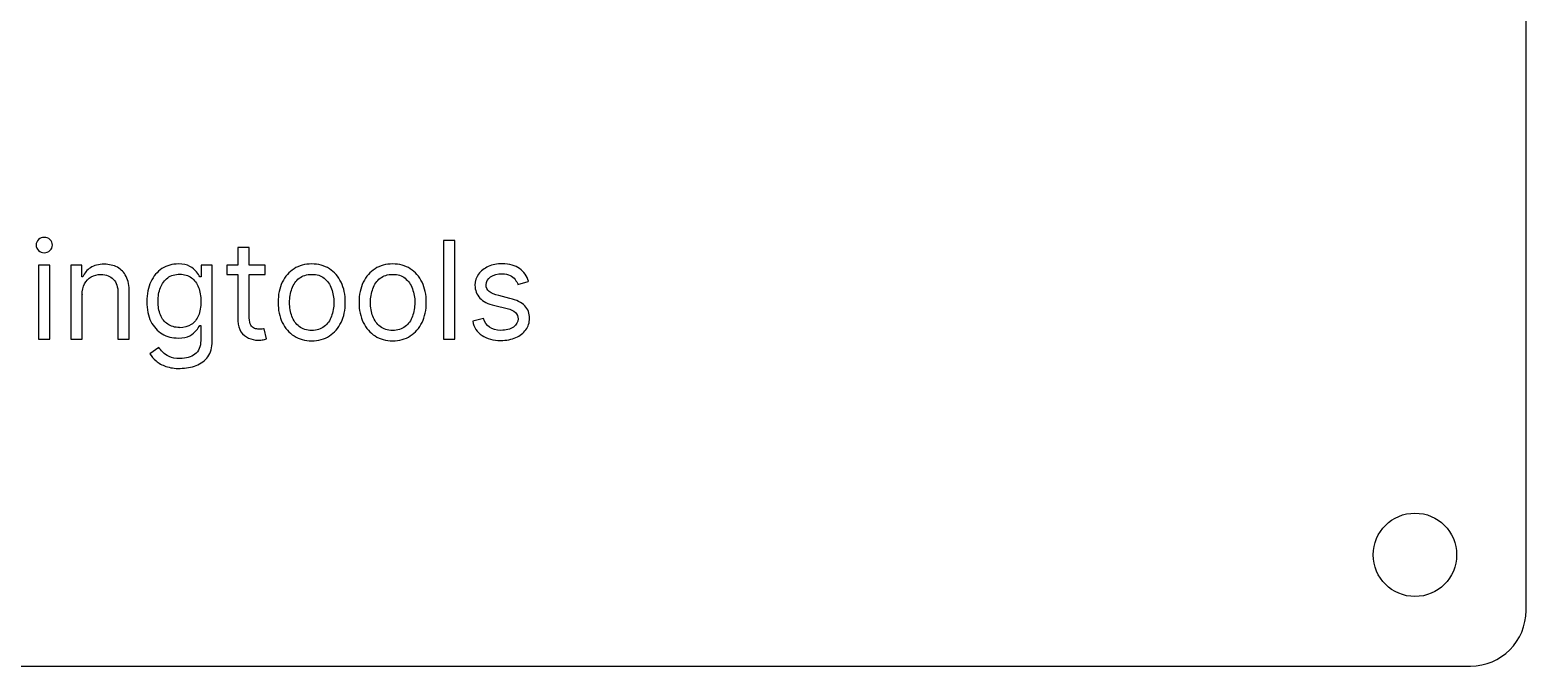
# Model space of a CAD drawing. Header units: millimetres. Extents: x -54 to 54, y -27 to 27.
# Drawn here: x 0.6 to 54.5, y -27 to -4.1 of the extents above; entities that cross this region are included whole.
import ezdxf

# ---------------------------------------------------------------- set-up
doc = ezdxf.new("R2010")
doc.units = ezdxf.units.MM
doc.header["$MEASUREMENT"] = 0
doc.layers.add('layer 1', color=7, linetype='Continuous')

msp = doc.modelspace()

# ---------------------------------------------------------------- linework, layer by layer
at = {"layer": 'layer 1', "lineweight": 25}
for points in [[(54.5, -25), (54.5, -25), (54.5, 25), (54.5, 25)], [(52.5, -27), (53.6046, -27), (54.5, -26.1045), (54.5, -25)], [(-52.5, -27), (-52.5, -27), (52.5, -27), (52.5, -27)]]:
    msp.add_open_spline(points, degree=3, dxfattribs=at)
at = {"layer": 'layer 1', "color": 242}
for points, knots in [([(1.1609, -12.1371), (1.0795, -12.1371), (1.0144, -12.1099), (0.9547, -12.0557), (0.9547, -12.0557), (0.8951, -12.0014), (0.8679, -11.9363), (0.8679, -11.8603), (0.8679, -11.8603), (0.8679, -11.7844), (0.8951, -11.7193), (0.9547, -11.6649), (0.9547, -11.6649), (1.0144, -11.6107), (1.0795, -11.5835), (1.1609, -11.5835), (1.1609, -11.5835), (1.2424, -11.5835), (1.3076, -11.6107), (1.3672, -11.6649), (1.3672, -11.6649), (1.4269, -11.7193), (1.4541, -11.7844), (1.4541, -11.8603), (1.4541, -11.8603), (1.4541, -11.9363), (1.4269, -12.0014), (1.3672, -12.0557), (1.3672, -12.0557), (1.3076, -12.1099), (1.2424, -12.1371), (1.1609, -12.1371)], [0, 0, 0, 0, 0.1111111, 0.1111111, 0.1111111, 0.1111111, 0.2222222, 0.2222222, 0.2222222, 0.2222222, 0.3333333, 0.3333333, 0.3333333, 0.3333333, 0.4444444, 0.4444444, 0.4444444, 0.4444444, 0.5555556, 0.5555556, 0.5555556, 0.5555556, 0.6666667, 0.6666667, 0.6666667, 0.6666667, 0.7777778, 0.7777778, 0.7777778, 0.7777778, 1, 1, 1, 1]), ([(15.9437, -11.6921), (15.9437, -11.6921), (15.9437, -15.2466), (15.9437, -15.2466), (15.9437, -15.2466), (15.9437, -15.2466), (15.5367, -15.2466), (15.5367, -15.2466), (15.5367, -15.2466), (15.5367, -15.2466), (15.5367, -11.6921), (15.5367, -11.6921), (15.5367, -11.6921), (15.5367, -11.6921), (15.9437, -11.6921), (15.9437, -11.6921)], [0, 0, 0, 0, 0.2, 0.2, 0.2, 0.2, 0.4, 0.4, 0.4, 0.4, 0.6, 0.6, 0.6, 0.6, 1, 1, 1, 1]), ([(9.1601, -15.2304), (9.1601, -15.2304), (9.095, -15.252), (9.0462, -15.2629), (9.0462, -15.2629), (8.9973, -15.2738), (8.9322, -15.2792), (8.8562, -15.2792), (8.8562, -15.2792), (8.7422, -15.2792), (8.6283, -15.252), (8.5143, -15.2032), (8.5143, -15.2032), (8.4058, -15.1544), (8.3136, -15.0785), (8.243, -14.9753), (8.243, -14.9753), (8.1724, -14.8776), (8.1345, -14.7474), (8.1345, -14.5899), (8.1345, -14.5899), (8.1345, -14.5899), (8.1345, -12.924), (8.1345, -12.924), (8.1345, -12.924), (8.1345, -12.924), (7.7329, -12.924), (7.7329, -12.924), (7.7329, -12.924), (7.7329, -12.924), (7.7329, -12.5766), (7.7329, -12.5766), (7.7329, -12.5766), (7.7329, -12.5766), (8.1345, -12.5766), (8.1345, -12.5766), (8.1345, -12.5766), (8.1345, -12.5766), (8.1345, -11.9417), (8.1345, -11.9417), (8.1345, -11.9417), (8.1345, -11.9417), (8.5415, -11.9417), (8.5415, -11.9417), (8.5415, -11.9417), (8.5415, -11.9417), (8.5415, -12.5766), (8.5415, -12.5766), (8.5415, -12.5766), (8.5415, -12.5766), (9.1113, -12.5766), (9.1113, -12.5766), (9.1113, -12.5766), (9.1113, -12.5766), (9.1113, -12.924), (9.1113, -12.924), (9.1113, -12.924), (9.1113, -12.924), (8.5415, -12.924), (8.5415, -12.924), (8.5415, -12.924), (8.5415, -12.924), (8.5415, -14.4815), (8.5415, -14.4815), (8.5415, -14.4815), (8.5415, -14.5953), (8.5632, -14.6822), (8.5957, -14.742), (8.5957, -14.742), (8.6283, -14.7962), (8.6717, -14.8341), (8.726, -14.8559), (8.726, -14.8559), (8.7802, -14.8722), (8.8399, -14.883), (8.8997, -14.883), (8.8997, -14.883), (8.943, -14.883), (8.9811, -14.883), (9.0082, -14.883), (9.0082, -14.883), (9.0407, -14.8776), (9.0625, -14.8722), (9.0787, -14.8667), (9.0787, -14.8667), (9.0787, -14.8667), (9.1601, -15.2358), (9.1601, -15.2358), (9.1601, -15.2358), (9.1601, -15.2358), (9.1601, -15.2304), (9.1601, -15.2304)], [0, 0, 0, 0, 0.0416667, 0.0416667, 0.0416667, 0.0416667, 0.0833333, 0.0833333, 0.0833333, 0.0833333, 0.125, 0.125, 0.125, 0.125, 0.1666667, 0.1666667, 0.1666667, 0.1666667, 0.2083333, 0.2083333, 0.2083333, 0.2083333, 0.25, 0.25, 0.25, 0.25, 0.2916667, 0.2916667, 0.2916667, 0.2916667, 0.3333333, 0.3333333, 0.3333333, 0.3333333, 0.375, 0.375, 0.375, 0.375, 0.4166667, 0.4166667, 0.4166667, 0.4166667, 0.4583333, 0.4583333, 0.4583333, 0.4583333, 0.5, 0.5, 0.5, 0.5, 0.5416667, 0.5416667, 0.5416667, 0.5416667, 0.5833333, 0.5833333, 0.5833333, 0.5833333, 0.625, 0.625, 0.625, 0.625, 0.6666667, 0.6666667, 0.6666667, 0.6666667, 0.7083333, 0.7083333, 0.7083333, 0.7083333, 0.75, 0.75, 0.75, 0.75, 0.7916667, 0.7916667, 0.7916667, 0.7916667, 0.8333333, 0.8333333, 0.8333333, 0.8333333, 0.875, 0.875, 0.875, 0.875, 0.9166667, 0.9166667, 0.9166667, 0.9166667, 1, 1, 1, 1]), ([(0.9547, -15.2466), (0.9547, -15.2466), (0.9547, -12.5821), (0.9547, -12.5821), (0.9547, -12.5821), (0.9547, -12.5821), (1.3618, -12.582), (1.3618, -12.582), (1.3618, -12.582), (1.3618, -12.582), (1.3618, -15.2466), (1.3618, -15.2466), (1.3618, -15.2466), (1.3618, -15.2466), (0.9547, -15.2466), (0.9547, -15.2466)], [0, 0, 0, 0, 0.2, 0.2, 0.2, 0.2, 0.4, 0.4, 0.4, 0.4, 0.6, 0.6, 0.6, 0.6, 1, 1, 1, 1]), ([(2.5231, -13.6403), (2.5231, -13.6403), (2.5231, -15.2466), (2.5231, -15.2466), (2.5231, -15.2466), (2.5231, -15.2466), (2.1161, -15.2466), (2.1161, -15.2466), (2.1161, -15.2466), (2.1161, -15.2466), (2.1161, -12.5821), (2.1161, -12.5821), (2.1161, -12.5821), (2.1161, -12.5821), (2.5122, -12.582), (2.5122, -12.582), (2.5122, -12.582), (2.5122, -12.582), (2.5122, -12.9999), (2.5122, -12.9999), (2.5122, -12.9999), (2.5122, -12.9999), (2.5447, -12.9999), (2.5447, -12.9999), (2.5447, -12.9999), (2.6099, -12.8643), (2.7021, -12.7557), (2.827, -12.6744), (2.827, -12.6744), (2.9517, -12.593), (3.12, -12.5496), (3.3208, -12.5496), (3.3208, -12.5496), (3.4999, -12.5496), (3.6573, -12.5875), (3.7929, -12.6581), (3.7929, -12.6581), (3.9286, -12.7341), (4.0317, -12.8426), (4.1076, -12.9891), (4.1076, -12.9891), (4.1836, -13.1357), (4.2216, -13.3256), (4.2216, -13.5535), (4.2216, -13.5535), (4.2216, -13.5535), (4.2216, -15.2468), (4.2216, -15.2468), (4.2216, -15.2468), (4.2216, -15.2468), (3.8147, -15.2466), (3.8147, -15.2466), (3.8147, -15.2466), (3.8147, -15.2466), (3.8147, -13.5806), (3.8147, -13.5806), (3.8147, -13.5806), (3.8147, -13.3689), (3.7605, -13.2061), (3.6519, -13.0922), (3.6519, -13.0922), (3.5433, -12.9728), (3.3914, -12.9185), (3.2014, -12.9185), (3.2014, -12.9185), (3.0712, -12.9185), (2.9518, -12.9457), (2.8542, -13.0054), (2.8542, -13.0054), (2.751, -13.0596), (2.6696, -13.1465), (2.61, -13.255), (2.61, -13.255), (2.5502, -13.3636), (2.5231, -13.4938), (2.5231, -13.6512), (2.5231, -13.6512), (2.5231, -13.6512), (2.5231, -13.6403), (2.5231, -13.6403)], [0, 0, 0, 0, 0.047619, 0.047619, 0.047619, 0.047619, 0.0952381, 0.0952381, 0.0952381, 0.0952381, 0.1428571, 0.1428571, 0.1428571, 0.1428571, 0.1904762, 0.1904762, 0.1904762, 0.1904762, 0.2380952, 0.2380952, 0.2380952, 0.2380952, 0.2857143, 0.2857143, 0.2857143, 0.2857143, 0.3333333, 0.3333333, 0.3333333, 0.3333333, 0.3809524, 0.3809524, 0.3809524, 0.3809524, 0.4285714, 0.4285714, 0.4285714, 0.4285714, 0.4761905, 0.4761905, 0.4761905, 0.4761905, 0.5238095, 0.5238095, 0.5238095, 0.5238095, 0.5714286, 0.5714286, 0.5714286, 0.5714286, 0.6190476, 0.6190476, 0.6190476, 0.6190476, 0.6666667, 0.6666667, 0.6666667, 0.6666667, 0.7142857, 0.7142857, 0.7142857, 0.7142857, 0.7619048, 0.7619048, 0.7619048, 0.7619048, 0.8095238, 0.8095238, 0.8095238, 0.8095238, 0.8571429, 0.8571429, 0.8571429, 0.8571429, 0.9047619, 0.9047619, 0.9047619, 0.9047619, 1, 1, 1, 1]), ([(6.0505, -16.2995), (5.8552, -16.2995), (5.6815, -16.2724), (5.5405, -16.2234), (5.5405, -16.2234), (5.3993, -16.1746), (5.2799, -16.1096), (5.1877, -16.0282), (5.1877, -16.0282), (5.0954, -15.9468), (5.0194, -15.8599), (4.9598, -15.7676), (4.9598, -15.7676), (4.9598, -15.7676), (5.2854, -15.5397), (5.2854, -15.5397), (5.2854, -15.5397), (5.3233, -15.5885), (5.3668, -15.6428), (5.4264, -15.708), (5.4264, -15.708), (5.4861, -15.7731), (5.5621, -15.8273), (5.6598, -15.8708), (5.6598, -15.8708), (5.7575, -15.9196), (5.8877, -15.9413), (6.0505, -15.9413), (6.0505, -15.9413), (6.2676, -15.9413), (6.4413, -15.8871), (6.5824, -15.7839), (6.5824, -15.7839), (6.7234, -15.6808), (6.794, -15.518), (6.794, -15.2955), (6.794, -15.2955), (6.794, -15.2955), (6.794, -14.7527), (6.794, -14.7527), (6.794, -14.7527), (6.794, -14.7527), (6.7615, -14.7529), (6.7615, -14.7529), (6.7615, -14.7529), (6.7289, -14.8017), (6.691, -14.8614), (6.6312, -14.9319), (6.6312, -14.9319), (6.577, -15.0024), (6.4956, -15.0677), (6.3979, -15.1219), (6.3979, -15.1219), (6.2949, -15.1761), (6.1591, -15.2033), (5.9854, -15.2033), (5.9854, -15.2033), (5.7684, -15.2033), (5.5784, -15.1545), (5.4047, -15.0513), (5.4047, -15.0513), (5.2312, -14.9482), (5.1009, -14.8017), (4.9977, -14.6063), (4.9977, -14.6063), (4.9001, -14.411), (4.8512, -14.1776), (4.8512, -13.8954), (4.8512, -13.8954), (4.8512, -13.6133), (4.9001, -13.3853), (4.9977, -13.1791), (4.9977, -13.1791), (5.0954, -12.9783), (5.2257, -12.8209), (5.3993, -12.707), (5.3993, -12.707), (5.5729, -12.593), (5.7684, -12.5387), (5.9908, -12.5387), (5.9908, -12.5387), (6.1645, -12.5387), (6.3002, -12.5658), (6.4033, -12.6256), (6.4033, -12.6256), (6.5064, -12.6853), (6.5824, -12.7503), (6.6366, -12.8209), (6.6366, -12.8209), (6.6909, -12.8914), (6.7343, -12.9512), (6.7669, -13), (6.7669, -13), (6.7669, -13), (6.8103, -12.9999), (6.8103, -12.9999), (6.8103, -12.9999), (6.8103, -12.9999), (6.8103, -12.5766), (6.8103, -12.5766), (6.8103, -12.5766), (6.8103, -12.5766), (7.2065, -12.5766), (7.2065, -12.5766), (7.2065, -12.5766), (7.2065, -12.5766), (7.2065, -15.3173), (7.2065, -15.3173), (7.2065, -15.3173), (7.2065, -15.5452), (7.1576, -15.7352), (7.0491, -15.8762), (7.0491, -15.8762), (6.9459, -16.0173), (6.8049, -16.1259), (6.6312, -16.191), (6.6312, -16.191), (6.4575, -16.256), (6.2622, -16.2941), (6.0505, -16.2941), (6.0505, -16.2941), (6.0505, -16.2941), (6.0505, -16.2995), (6.0505, -16.2995)], [0, 0, 0, 0, 0.03125, 0.03125, 0.03125, 0.03125, 0.0625, 0.0625, 0.0625, 0.0625, 0.09375, 0.09375, 0.09375, 0.09375, 0.125, 0.125, 0.125, 0.125, 0.15625, 0.15625, 0.15625, 0.15625, 0.1875, 0.1875, 0.1875, 0.1875, 0.21875, 0.21875, 0.21875, 0.21875, 0.25, 0.25, 0.25, 0.25, 0.28125, 0.28125, 0.28125, 0.28125, 0.3125, 0.3125, 0.3125, 0.3125, 0.34375, 0.34375, 0.34375, 0.34375, 0.375, 0.375, 0.375, 0.375, 0.40625, 0.40625, 0.40625, 0.40625, 0.4375, 0.4375, 0.4375, 0.4375, 0.46875, 0.46875, 0.46875, 0.46875, 0.5, 0.5, 0.5, 0.5, 0.53125, 0.53125, 0.53125, 0.53125, 0.5625, 0.5625, 0.5625, 0.5625, 0.59375, 0.59375, 0.59375, 0.59375, 0.625, 0.625, 0.625, 0.625, 0.65625, 0.65625, 0.65625, 0.65625, 0.6875, 0.6875, 0.6875, 0.6875, 0.71875, 0.71875, 0.71875, 0.71875, 0.75, 0.75, 0.75, 0.75, 0.78125, 0.78125, 0.78125, 0.78125, 0.8125, 0.8125, 0.8125, 0.8125, 0.84375, 0.84375, 0.84375, 0.84375, 0.875, 0.875, 0.875, 0.875, 0.90625, 0.90625, 0.90625, 0.90625, 0.9375, 0.9375, 0.9375, 0.9375, 1, 1, 1, 1]), ([(6.0343, -14.8343), (6.1971, -14.8343), (6.3382, -14.7962), (6.4522, -14.7203), (6.4522, -14.7203), (6.5661, -14.6444), (6.6529, -14.5358), (6.7126, -14.3947), (6.7126, -14.3947), (6.7724, -14.2536), (6.7995, -14.0854), (6.7995, -13.89), (6.7995, -13.89), (6.7995, -13.6947), (6.7724, -13.5265), (6.7126, -13.3798), (6.7126, -13.3798), (6.6529, -13.2333), (6.5715, -13.1194), (6.4577, -13.0326), (6.4577, -13.0326), (6.3437, -12.9512), (6.2026, -12.9077), (6.0398, -12.9077), (6.0398, -12.9077), (5.8769, -12.9077), (5.7196, -12.9512), (5.6056, -13.038), (5.6056, -13.038), (5.4916, -13.1249), (5.4047, -13.2442), (5.3451, -13.3907), (5.3451, -13.3907), (5.2854, -13.5372), (5.2582, -13.7054), (5.2582, -13.8845), (5.2582, -13.8845), (5.2582, -14.0637), (5.2854, -14.2319), (5.3451, -14.373), (5.3451, -14.373), (5.4047, -14.5142), (5.4916, -14.628), (5.6056, -14.704), (5.6056, -14.704), (5.7196, -14.7854), (5.8661, -14.8235), (6.0344, -14.8235), (6.0344, -14.8235), (6.0344, -14.8235), (6.0343, -14.8343), (6.0343, -14.8343)], [0, 0, 0, 0, 0.0714286, 0.0714286, 0.0714286, 0.0714286, 0.1428571, 0.1428571, 0.1428571, 0.1428571, 0.2142857, 0.2142857, 0.2142857, 0.2142857, 0.2857143, 0.2857143, 0.2857143, 0.2857143, 0.3571429, 0.3571429, 0.3571429, 0.3571429, 0.4285714, 0.4285714, 0.4285714, 0.4285714, 0.5, 0.5, 0.5, 0.5, 0.5714286, 0.5714286, 0.5714286, 0.5714286, 0.6428571, 0.6428571, 0.6428571, 0.6428571, 0.7142857, 0.7142857, 0.7142857, 0.7142857, 0.7857143, 0.7857143, 0.7857143, 0.7857143, 0.8571429, 0.8571429, 0.8571429, 0.8571429, 1, 1, 1, 1]), ([(10.7882, -15.3009), (10.5494, -15.3009), (10.3378, -15.2413), (10.1533, -15.1273), (10.1533, -15.1273), (9.9742, -15.0133), (9.8331, -14.8505), (9.73, -14.6443), (9.73, -14.6443), (9.6269, -14.438), (9.578, -14.1993), (9.578, -13.9225), (9.578, -13.9225), (9.578, -13.6457), (9.6269, -13.4015), (9.73, -13.1954), (9.73, -13.1954), (9.8331, -12.9891), (9.9742, -12.8263), (10.1533, -12.7124), (10.1533, -12.7124), (10.3324, -12.5984), (10.544, -12.5387), (10.7882, -12.5387), (10.7882, -12.5387), (11.0324, -12.5387), (11.2387, -12.5984), (11.4232, -12.7124), (11.4232, -12.7124), (11.6022, -12.8263), (11.7434, -12.9891), (11.8464, -13.1954), (11.8464, -13.1954), (11.9495, -13.4015), (11.9984, -13.6458), (11.9984, -13.9225), (11.9984, -13.9225), (11.9984, -14.1992), (11.9495, -14.438), (11.8464, -14.6443), (11.8464, -14.6443), (11.7434, -14.8505), (11.6022, -15.0078), (11.4232, -15.1273), (11.4232, -15.1273), (11.2441, -15.2413), (11.0324, -15.3009), (10.7882, -15.3009)], [0, 0, 0, 0, 0.0769231, 0.0769231, 0.0769231, 0.0769231, 0.1538462, 0.1538462, 0.1538462, 0.1538462, 0.2307692, 0.2307692, 0.2307692, 0.2307692, 0.3076923, 0.3076923, 0.3076923, 0.3076923, 0.3846154, 0.3846154, 0.3846154, 0.3846154, 0.4615385, 0.4615385, 0.4615385, 0.4615385, 0.5384615, 0.5384615, 0.5384615, 0.5384615, 0.6153846, 0.6153846, 0.6153846, 0.6153846, 0.6923077, 0.6923077, 0.6923077, 0.6923077, 0.7692308, 0.7692308, 0.7692308, 0.7692308, 0.8461538, 0.8461538, 0.8461538, 0.8461538, 1, 1, 1, 1]), ([(10.7882, -14.9319), (10.9727, -14.9319), (11.1192, -14.883), (11.2387, -14.7908), (11.2387, -14.7908), (11.358, -14.6985), (11.4449, -14.5737), (11.4992, -14.4218), (11.4992, -14.4218), (11.5534, -14.2698), (11.586, -14.1015), (11.586, -13.928), (11.586, -13.928), (11.586, -13.7543), (11.5589, -13.586), (11.4992, -13.4287), (11.4992, -13.4287), (11.4449, -13.2767), (11.3527, -13.1518), (11.2387, -13.0542), (11.2387, -13.0542), (11.1247, -12.9566), (10.9728, -12.9131), (10.7882, -12.9131), (10.7882, -12.9131), (10.6037, -12.9131), (10.4571, -12.9619), (10.3378, -13.0542), (10.3378, -13.0542), (10.2184, -13.1464), (10.1315, -13.2713), (10.0773, -13.4287), (10.0773, -13.4287), (10.0231, -13.5806), (9.9904, -13.7488), (9.9904, -13.928), (9.9904, -13.928), (9.9904, -14.107), (10.0176, -14.2698), (10.0773, -14.4218), (10.0773, -14.4218), (10.1315, -14.5737), (10.2238, -14.6985), (10.3378, -14.7908), (10.3378, -14.7908), (10.4571, -14.883), (10.6037, -14.9319), (10.7882, -14.9319)], [0, 0, 0, 0, 0.0769231, 0.0769231, 0.0769231, 0.0769231, 0.1538462, 0.1538462, 0.1538462, 0.1538462, 0.2307692, 0.2307692, 0.2307692, 0.2307692, 0.3076923, 0.3076923, 0.3076923, 0.3076923, 0.3846154, 0.3846154, 0.3846154, 0.3846154, 0.4615385, 0.4615385, 0.4615385, 0.4615385, 0.5384615, 0.5384615, 0.5384615, 0.5384615, 0.6153846, 0.6153846, 0.6153846, 0.6153846, 0.6923077, 0.6923077, 0.6923077, 0.6923077, 0.7692308, 0.7692308, 0.7692308, 0.7692308, 0.8461538, 0.8461538, 0.8461538, 0.8461538, 1, 1, 1, 1]), ([(13.7025, -15.3009), (13.4637, -15.3009), (13.252, -15.2413), (13.0676, -15.1273), (13.0676, -15.1273), (12.8884, -15.0133), (12.7473, -14.8505), (12.6442, -14.6443), (12.6442, -14.6443), (12.5411, -14.438), (12.4923, -14.1993), (12.4923, -13.9225), (12.4923, -13.9225), (12.4923, -13.6457), (12.5411, -13.4015), (12.6442, -13.1954), (12.6442, -13.1954), (12.7473, -12.9891), (12.8884, -12.8263), (13.0676, -12.7124), (13.0676, -12.7124), (13.2466, -12.5984), (13.4583, -12.5387), (13.7025, -12.5387), (13.7025, -12.5387), (13.9467, -12.5387), (14.1529, -12.5984), (14.3374, -12.7124), (14.3374, -12.7124), (14.5165, -12.8263), (14.6576, -12.9891), (14.7607, -13.1954), (14.7607, -13.1954), (14.8637, -13.4015), (14.9126, -13.6458), (14.9126, -13.9225), (14.9126, -13.9225), (14.9126, -14.1992), (14.8637, -14.438), (14.7607, -14.6443), (14.7607, -14.6443), (14.6576, -14.8505), (14.5165, -15.0078), (14.3374, -15.1273), (14.3374, -15.1273), (14.1583, -15.2413), (13.9467, -15.3009), (13.7025, -15.3009)], [0, 0, 0, 0, 0.0769231, 0.0769231, 0.0769231, 0.0769231, 0.1538462, 0.1538462, 0.1538462, 0.1538462, 0.2307692, 0.2307692, 0.2307692, 0.2307692, 0.3076923, 0.3076923, 0.3076923, 0.3076923, 0.3846154, 0.3846154, 0.3846154, 0.3846154, 0.4615385, 0.4615385, 0.4615385, 0.4615385, 0.5384615, 0.5384615, 0.5384615, 0.5384615, 0.6153846, 0.6153846, 0.6153846, 0.6153846, 0.6923077, 0.6923077, 0.6923077, 0.6923077, 0.7692308, 0.7692308, 0.7692308, 0.7692308, 0.8461538, 0.8461538, 0.8461538, 0.8461538, 1, 1, 1, 1]), ([(13.7025, -14.9319), (13.8869, -14.9319), (14.0335, -14.883), (14.1529, -14.7908), (14.1529, -14.7908), (14.2723, -14.6985), (14.3591, -14.5737), (14.4134, -14.4218), (14.4134, -14.4218), (14.4676, -14.2698), (14.5002, -14.1015), (14.5002, -13.928), (14.5002, -13.928), (14.5002, -13.7543), (14.473, -13.586), (14.4134, -13.4287), (14.4134, -13.4287), (14.3591, -13.2767), (14.2668, -13.1518), (14.1529, -13.0542), (14.1529, -13.0542), (14.039, -12.9566), (13.8869, -12.9131), (13.7025, -12.9131), (13.7025, -12.9131), (13.5179, -12.9131), (13.3714, -12.9619), (13.252, -13.0542), (13.252, -13.0542), (13.1326, -13.1464), (13.0458, -13.2713), (12.9915, -13.4287), (12.9915, -13.4287), (12.9372, -13.5806), (12.9046, -13.7488), (12.9046, -13.928), (12.9046, -13.928), (12.9046, -14.107), (12.9318, -14.2698), (12.9915, -14.4218), (12.9915, -14.4218), (13.0458, -14.5737), (13.1381, -14.6985), (13.252, -14.7908), (13.252, -14.7908), (13.366, -14.883), (13.5179, -14.9319), (13.7025, -14.9319)], [0, 0, 0, 0, 0.0769231, 0.0769231, 0.0769231, 0.0769231, 0.1538462, 0.1538462, 0.1538462, 0.1538462, 0.2307692, 0.2307692, 0.2307692, 0.2307692, 0.3076923, 0.3076923, 0.3076923, 0.3076923, 0.3846154, 0.3846154, 0.3846154, 0.3846154, 0.4615385, 0.4615385, 0.4615385, 0.4615385, 0.5384615, 0.5384615, 0.5384615, 0.5384615, 0.6153846, 0.6153846, 0.6153846, 0.6153846, 0.6923077, 0.6923077, 0.6923077, 0.6923077, 0.7692308, 0.7692308, 0.7692308, 0.7692308, 0.8461538, 0.8461538, 0.8461538, 0.8461538, 1, 1, 1, 1]), ([(18.5812, -13.1736), (18.5812, -13.1736), (18.2121, -13.2767), (18.2121, -13.2767), (18.2121, -13.2767), (18.1905, -13.217), (18.1524, -13.1573), (18.1091, -13.0976), (18.1091, -13.0976), (18.0656, -13.0378), (18.006, -12.989), (17.93, -12.9511), (17.93, -12.9511), (17.854, -12.913), (17.7563, -12.8913), (17.637, -12.8913), (17.637, -12.8913), (17.4742, -12.8913), (17.3384, -12.9294), (17.2298, -13.0053), (17.2298, -13.0053), (17.1213, -13.0813), (17.067, -13.1735), (17.067, -13.2874), (17.067, -13.2874), (17.067, -13.3906), (17.1051, -13.472), (17.181, -13.5316), (17.181, -13.5316), (17.257, -13.5914), (17.371, -13.6402), (17.5284, -13.6783), (17.5284, -13.6783), (17.5284, -13.6783), (17.9245, -13.7759), (17.9245, -13.7759), (17.9245, -13.7759), (18.1633, -13.8356), (18.3424, -13.9225), (18.4563, -14.0418), (18.4563, -14.0418), (18.5757, -14.1612), (18.63, -14.3132), (18.63, -14.4977), (18.63, -14.4977), (18.63, -14.6496), (18.5866, -14.7853), (18.4997, -14.9047), (18.4997, -14.9047), (18.4129, -15.0241), (18.288, -15.1218), (18.1361, -15.1869), (18.1361, -15.1869), (17.9842, -15.2519), (17.7996, -15.29), (17.5935, -15.29), (17.5935, -15.29), (17.3221, -15.29), (17.0942, -15.2303), (16.9205, -15.1109), (16.9205, -15.1109), (16.7414, -14.9914), (16.6275, -14.8179), (16.584, -14.5953), (16.584, -14.5953), (16.584, -14.5953), (16.9748, -14.4977), (16.9748, -14.4977), (16.9748, -14.4977), (17.0128, -14.6387), (17.0833, -14.7472), (17.1864, -14.8179), (17.1864, -14.8179), (17.2896, -14.8884), (17.4252, -14.9263), (17.5935, -14.9263), (17.5935, -14.9263), (17.7834, -14.9263), (17.9354, -14.8884), (18.0493, -14.807), (18.0493, -14.807), (18.1632, -14.7256), (18.2175, -14.6279), (18.2175, -14.5139), (18.2175, -14.5139), (18.2175, -14.4216), (18.185, -14.3456), (18.1199, -14.2806), (18.1199, -14.2806), (18.0547, -14.2155), (17.9571, -14.1721), (17.8213, -14.1395), (17.8213, -14.1395), (17.8213, -14.1395), (17.3764, -14.0364), (17.3764, -14.0364), (17.3764, -14.0364), (17.1322, -13.9767), (16.9531, -13.8899), (16.8391, -13.7651), (16.8391, -13.7651), (16.7251, -13.6403), (16.6654, -13.4883), (16.6654, -13.3038), (16.6654, -13.3038), (16.6654, -13.1518), (16.7089, -13.0216), (16.7957, -12.9022), (16.7957, -12.9022), (16.8826, -12.7883), (16.9965, -12.696), (17.1431, -12.6308), (17.1431, -12.6308), (17.2896, -12.5657), (17.4578, -12.5332), (17.6477, -12.5332), (17.6477, -12.5332), (17.9136, -12.5332), (18.1199, -12.5929), (18.2718, -12.7067), (18.2718, -12.7067), (18.4238, -12.8207), (18.5322, -12.9727), (18.592, -13.1626), (18.592, -13.1626), (18.592, -13.1626), (18.5812, -13.1736), (18.5812, -13.1736)], [0, 0, 0, 0, 0.030303, 0.030303, 0.030303, 0.030303, 0.0606061, 0.0606061, 0.0606061, 0.0606061, 0.0909091, 0.0909091, 0.0909091, 0.0909091, 0.1212121, 0.1212121, 0.1212121, 0.1212121, 0.1515152, 0.1515152, 0.1515152, 0.1515152, 0.1818182, 0.1818182, 0.1818182, 0.1818182, 0.2121212, 0.2121212, 0.2121212, 0.2121212, 0.2424242, 0.2424242, 0.2424242, 0.2424242, 0.2727273, 0.2727273, 0.2727273, 0.2727273, 0.3030303, 0.3030303, 0.3030303, 0.3030303, 0.3333333, 0.3333333, 0.3333333, 0.3333333, 0.3636364, 0.3636364, 0.3636364, 0.3636364, 0.3939394, 0.3939394, 0.3939394, 0.3939394, 0.4242424, 0.4242424, 0.4242424, 0.4242424, 0.4545455, 0.4545455, 0.4545455, 0.4545455, 0.4848485, 0.4848485, 0.4848485, 0.4848485, 0.5151515, 0.5151515, 0.5151515, 0.5151515, 0.5454545, 0.5454545, 0.5454545, 0.5454545, 0.5757576, 0.5757576, 0.5757576, 0.5757576, 0.6060606, 0.6060606, 0.6060606, 0.6060606, 0.6363636, 0.6363636, 0.6363636, 0.6363636, 0.6666667, 0.6666667, 0.6666667, 0.6666667, 0.6969697, 0.6969697, 0.6969697, 0.6969697, 0.7272727, 0.7272727, 0.7272727, 0.7272727, 0.7575758, 0.7575758, 0.7575758, 0.7575758, 0.7878788, 0.7878788, 0.7878788, 0.7878788, 0.8181818, 0.8181818, 0.8181818, 0.8181818, 0.8484848, 0.8484848, 0.8484848, 0.8484848, 0.8787879, 0.8787879, 0.8787879, 0.8787879, 0.9090909, 0.9090909, 0.9090909, 0.9090909, 0.9393939, 0.9393939, 0.9393939, 0.9393939, 1, 1, 1, 1])]:
    msp.add_open_spline(points, degree=3, knots=knots, dxfattribs=at)
at = {"layer": 'layer 1', "lineweight": 25}
msp.add_open_spline([(52, -23), (52, -22.1715), (51.3284, -21.5), (50.5, -21.5), (50.5, -21.5), (49.6716, -21.5), (49, -22.1715), (49, -23), (49, -23), (49, -23.8284), (49.6716, -24.5), (50.5, -24.5), (50.5, -24.5), (51.3284, -24.5), (52, -23.8284), (52, -23)], degree=3, knots=[0, 0, 0, 0, 0.2, 0.2, 0.2, 0.2, 0.4, 0.4, 0.4, 0.4, 0.6, 0.6, 0.6, 0.6, 1, 1, 1, 1], dxfattribs=at)

doc.saveas('drawing.dxf')
